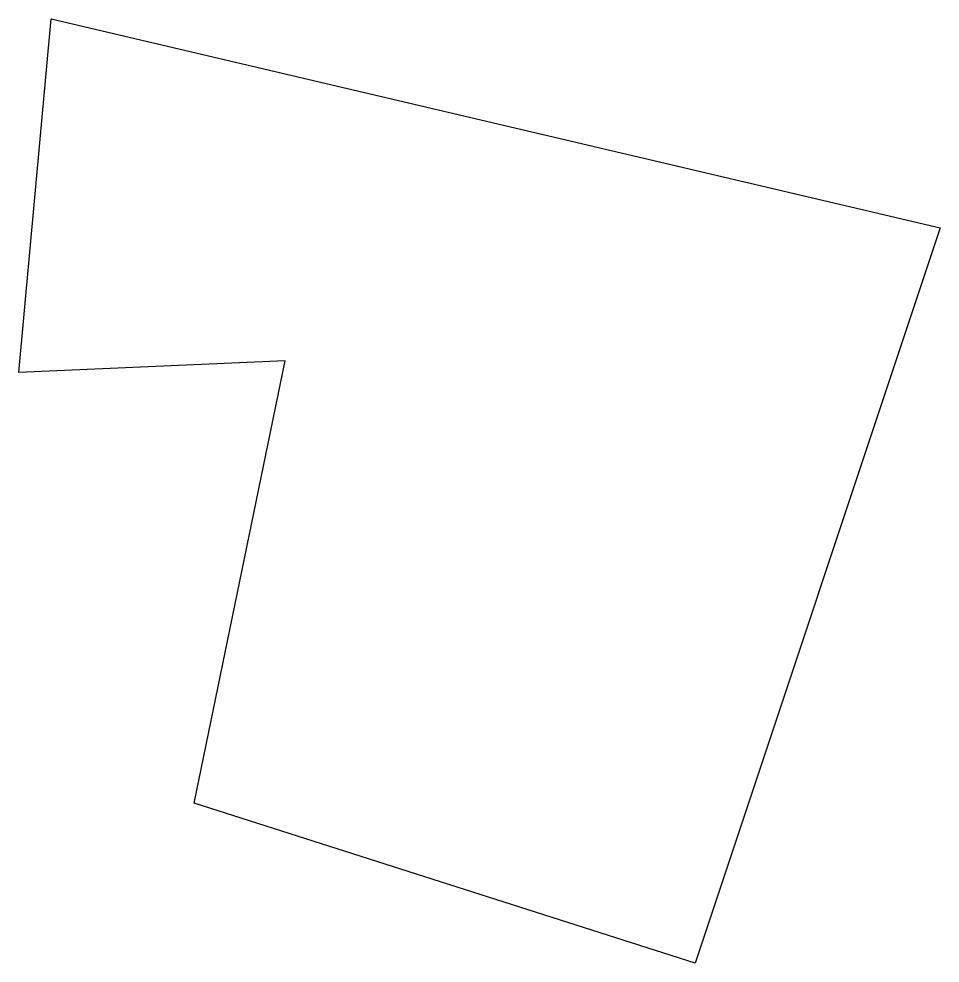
# Model space of a CAD drawing. Extents: x 1029 to 1041.6, y -20054.7 to -20041.8.
import ezdxf

# ---------------------------------------------------------------- set-up
doc = ezdxf.new("R2010")
doc.units = 0

msp = doc.modelspace()

# ---------------------------------------------------------------- linework, layer by layer
at = {"layer": 'layer_polyline', "color": 1}
msp.add_polyline3d([(1031.43, -20052.52, 2.41), (1032.67, -20046.49, 2.46), (1029.04, -20046.65, 2.5), (1029.48, -20041.83, 2.41), (1041.6, -20044.68, 2.35), (1038.26, -20054.7, 2.39)], close=True, dxfattribs=at)

doc.saveas('drawing.dxf')
